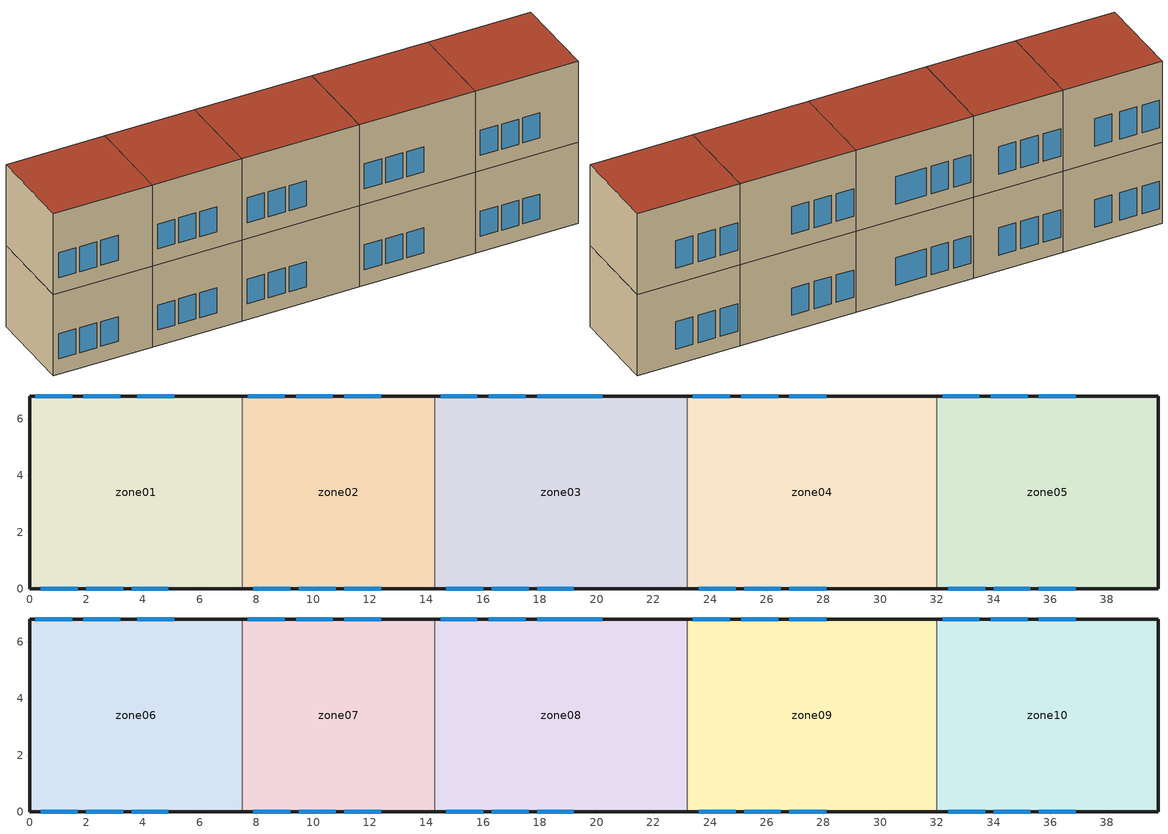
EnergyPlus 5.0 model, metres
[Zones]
zone01
 floor ground (GROUND_FLOOR): 0,0 0,6.8 7.5,6.8 7.5,0 z0
 wall outside (EXT_WALL): 7.5,6.8 0,6.8 0,0 7.5,0 z0:6.5
 wall to zone02 (ADJ_WALL): 7.5,0 7.5,6.8 z0:6.5
 window (EXT_WINDOW1): 0.4,0 1.7,0 / 2,0 3.3,0 / 3.6,0 4.9,0 z1.25:3.25; 1.5,6.8 0.2,6.8 / 3.2,6.8 1.9,6.8 / 5.1,6.8 3.8,6.8 z1.25:3.45
 ceiling to zone06 (ADJ_CEILING): 7.5,0 7.5,6.8 0,6.8 0,0 z6.5
zone02
 floor ground (GROUND_FLOOR): 7.5,0 7.5,6.8 14.3,6.8 14.3,0 z0
 wall outside (EXT_WALL): 14.3,6.8 7.5,6.8 / 7.5,0 14.3,0 z0:6.5
 wall to zone03 (ADJ_WALL): 14.3,0 14.3,6.8 z0:6.5
 wall to zone01 (ADJ_WALL): 7.5,6.8 7.5,0 z0:6.5
 window (EXT_WINDOW1): 7.9,0 9.2,0 / 9.5,0 10.8,0 / 11.1,0 12.4,0 z1.25:3.25; 9,6.8 7.7,6.8 / 10.7,6.8 9.4,6.8 / 12.4,6.8 11.1,6.8 z1.25:3.45
 ceiling to zone07 (ADJ_CEILING): 14.3,0 14.3,6.8 7.5,6.8 7.5,0 z6.5
zone03
 floor ground (GROUND_FLOOR): 14.3,0 14.3,6.8 23.2,6.8 23.2,0 z0
 wall outside (EXT_WALL): 23.2,6.8 14.3,6.8 / 14.3,0 23.2,0 z0:6.5
 wall to zone04 (ADJ_WALL): 23.2,0 23.2,6.8 z0:6.5
 wall to zone02 (ADJ_WALL): 14.3,6.8 14.3,0 z0:6.5
 window (EXT_WINDOW1): 14.7,0 16,0 / 16.3,0 17.6,0 / 17.9,0 19.2,0 z1.25:3.25; 15.8,6.8 14.5,6.8 / 17.5,6.8 16.2,6.8 / 20.2,6.8 17.9,6.8 z1.25:3.45
 ceiling to zone08 (ADJ_CEILING): 23.2,0 23.2,6.8 14.3,6.8 14.3,0 z6.5
zone04
 floor ground (GROUND_FLOOR): 23.2,0 23.2,6.8 32,6.8 32,0 z0
 wall outside (EXT_WALL): 32,6.8 23.2,6.8 / 23.2,0 32,0 z0:6.5
 wall to zone05 (ADJ_WALL): 32,0 32,6.8 z0:6.5
 wall to zone03 (ADJ_WALL): 23.2,6.8 23.2,0 z0:6.5
 window (EXT_WINDOW1): 23.6,0 24.9,0 / 25.2,0 26.5,0 / 26.8,0 28.1,0 z1.25:3.25; 24.7,6.8 23.4,6.8 / 26.4,6.8 25.1,6.8 / 28.1,6.8 26.8,6.8 z1.25:3.45
 ceiling to zone09 (ADJ_CEILING): 32,0 32,6.8 23.2,6.8 23.2,0 z6.5
zone05
 floor ground (GROUND_FLOOR): 32,0 32,6.8 39.8,6.8 39.8,0 z0
 wall outside (EXT_WALL): 32,0 39.8,0 39.8,6.8 32,6.8 z0:6.5
 wall to zone04 (ADJ_WALL): 32,6.8 32,0 z0:6.5
 window (EXT_WINDOW1): 32.4,0 33.7,0 / 34,0 35.3,0 / 35.6,0 36.9,0 z1.25:3.25; 33.5,6.8 32.2,6.8 / 35.2,6.8 33.9,6.8 / 36.9,6.8 35.6,6.8 z1.25:3.45
 ceiling to zone10 (ADJ_CEILING): 39.8,0 39.8,6.8 32,6.8 32,0 z6.5
zone06
 floor to zone01 (ADJ_CEILING): 0,0 0,6.8 7.5,6.8 7.5,0 z6.5
 wall outside (EXT_WALL): 7.5,6.8 0,6.8 0,0 7.5,0 z6.5:13
 wall to zone07 (ADJ_WALL): 7.5,0 7.5,6.8 z6.5:13
 window (EXT_WINDOW1): 0.4,0 1.7,0 / 2,0 3.3,0 / 3.6,0 4.9,0 z7.75:9.75; 1.5,6.8 0.2,6.8 / 3.2,6.8 1.9,6.8 / 5.1,6.8 3.8,6.8 z7.75:9.95
 roof outside (EXT_ROOF): 7.5,0 7.5,6.8 0,6.8 0,0 z13
zone07
 floor to zone02 (ADJ_CEILING): 7.5,0 7.5,6.8 14.3,6.8 14.3,0 z6.5
 wall outside (EXT_WALL): 14.3,6.8 7.5,6.8 / 7.5,0 14.3,0 z6.5:13
 wall to zone08 (ADJ_WALL): 14.3,0 14.3,6.8 z6.5:13
 wall to zone06 (ADJ_WALL): 7.5,6.8 7.5,0 z6.5:13
 window (EXT_WINDOW1): 7.9,0 9.2,0 / 9.5,0 10.8,0 / 11.1,0 12.4,0 z7.75:9.75; 9,6.8 7.7,6.8 / 10.7,6.8 9.4,6.8 / 12.4,6.8 11.1,6.8 z7.75:9.95
 roof outside (EXT_ROOF): 14.3,0 14.3,6.8 7.5,6.8 7.5,0 z13
zone08
 floor to zone03 (ADJ_CEILING): 14.3,0 14.3,6.8 23.2,6.8 23.2,0 z6.5
 wall outside (EXT_WALL): 23.2,6.8 14.3,6.8 / 14.3,0 23.2,0 z6.5:13
 wall to zone09 (ADJ_WALL): 23.2,0 23.2,6.8 z6.5:13
 wall to zone07 (ADJ_WALL): 14.3,6.8 14.3,0 z6.5:13
 window (EXT_WINDOW1): 14.7,0 16,0 / 16.3,0 17.6,0 / 17.9,0 19.2,0 z7.75:9.75; 15.8,6.8 14.5,6.8 / 17.5,6.8 16.2,6.8 / 20.2,6.8 17.9,6.8 z7.75:9.95
 roof outside (EXT_ROOF): 23.2,0 23.2,6.8 14.3,6.8 14.3,0 z13
zone09
 floor to zone04 (ADJ_CEILING): 23.2,0 23.2,6.8 32,6.8 32,0 z6.5
 wall outside (EXT_WALL): 32,6.8 23.2,6.8 / 23.2,0 32,0 z6.5:13
 wall to zone10 (ADJ_WALL): 32,0 32,6.8 z6.5:13
 wall to zone08 (ADJ_WALL): 23.2,6.8 23.2,0 z6.5:13
 window (EXT_WINDOW1): 23.6,0 24.9,0 / 25.2,0 26.5,0 / 26.8,0 28.1,0 z7.75:9.75; 24.7,6.8 23.4,6.8 / 26.4,6.8 25.1,6.8 / 28.1,6.8 26.8,6.8 z7.75:9.95
 roof outside (EXT_ROOF): 32,0 32,6.8 23.2,6.8 23.2,0 z13
zone10
 floor to zone05 (ADJ_CEILING): 32,0 32,6.8 39.8,6.8 39.8,0 z6.5
 wall outside (EXT_WALL): 32,0 39.8,0 39.8,6.8 32,6.8 z6.5:13
 wall to zone09 (ADJ_WALL): 32,6.8 32,0 z6.5:13
 window (EXT_WINDOW1): 32.4,0 33.7,0 / 34,0 35.3,0 / 35.6,0 36.9,0 z7.75:9.75; 33.5,6.8 32.2,6.8 / 35.2,6.8 33.9,6.8 / 36.9,6.8 35.6,6.8 z7.75:9.95
 roof outside (EXT_ROOF): 39.8,0 39.8,6.8 32,6.8 32,0 z13
[Building]
zone03: North Axis {deg}=0; Terrain=City; Loads Convergence Tolerance Value=0; Temperature Convergence Tolerance Value {deltaC}=0; Solar Distribution=FullInteriorAndExterior; Maximum Number of Warmup Days=0
[Site:Location]
not used: Latitude {deg}=0; Longitude {deg}=0; Time Zone {hr}=0; Elevation {m}=0
[Construction]
GROUND_FLOOR; EXT_WALL; EXT_ROOF; ADJ_WALL; ADJ_CEILING; EXT_WINDOW1: 
[WindowProperty:ShadingControl]
ESHADE=0; ISHADE=INPUT 1*MAX_ISHADE : SHADECNTRL=ISHADE_INTERNAL
[SurfaceProperty:OtherSideCoefficients]
BOUNDARY=IDENTICAL; BOUNDARY=INPUT 1*TBOUNDARY; BOUNDARY=INPUT 1*TBOUNDARY_2; BOUNDARY=INPUT 1*TBOUNDARY_3; BOUNDARY=INPUT 1*TGROUND; BOUNDARY=20; BOUNDARY=15
[Zone]
zone01; zone02; zone03; zone04; zone05; zone06; zone07; zone08; zone09; zone10: 0, 0, 0, 0, , 1
